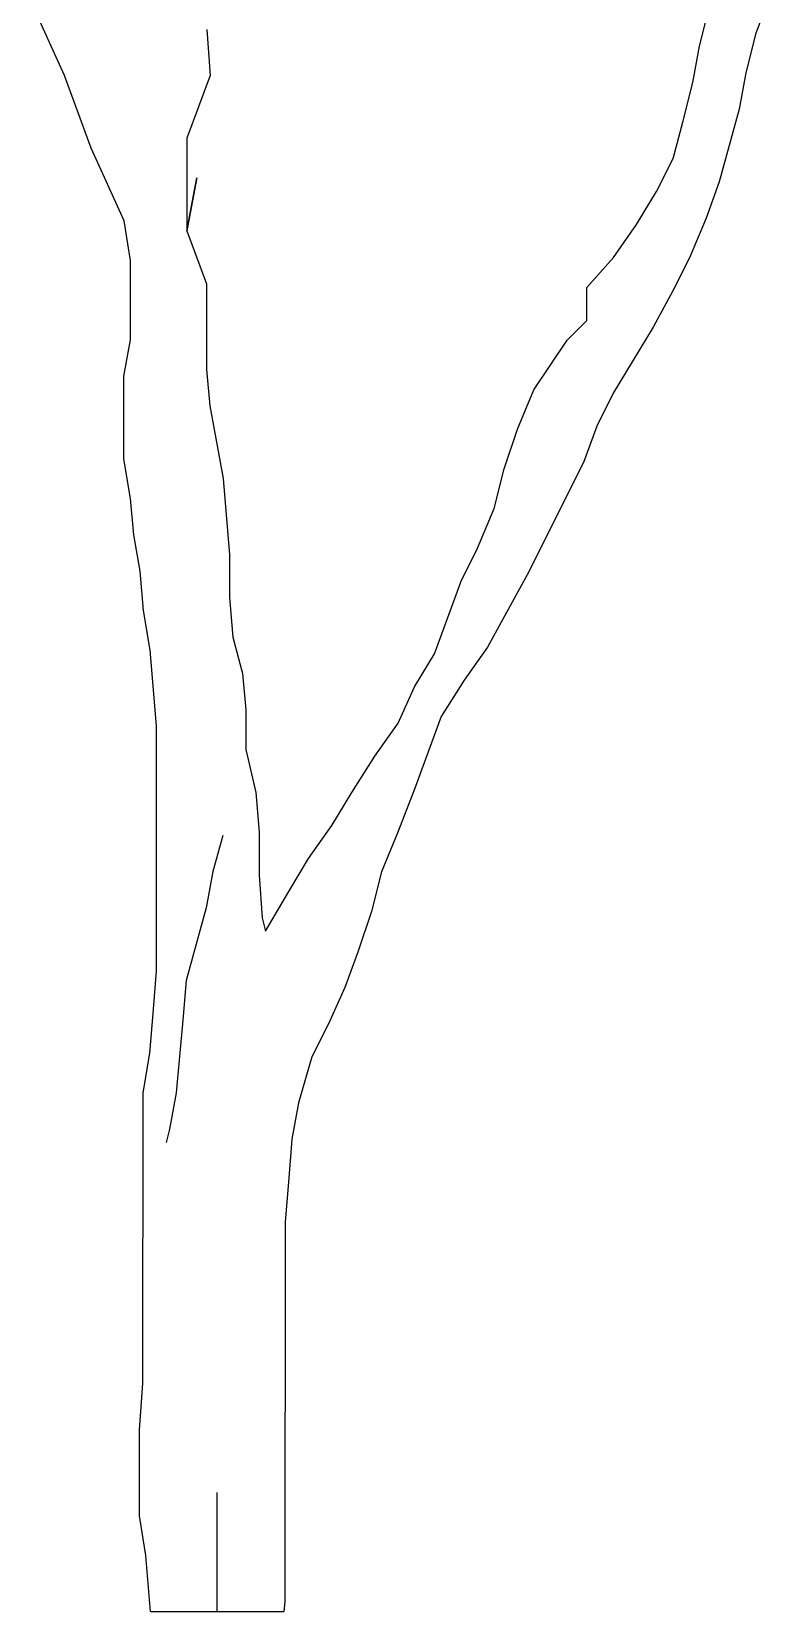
# Model space of a CAD drawing. Header units: millimetres. Extents: x 684983 to 685377, y 990360 to 990509.
# Drawn here: x 685140.661 to 685140.8326, y 990364.0134 to 990364.3799 of the extents above; entities that cross this region are included whole.
import ezdxf

# ---------------------------------------------------------------- set-up
doc = ezdxf.new("R2010")
doc.units = ezdxf.units.MM
doc.layers.add('JACK  FRUIT TREE', color=7, linetype='Continuous')

# ---------------------------------------------------------------- blocks, each defined once
blk = doc.blocks.new('JT')
for p, q in [((0.16616, 0.57964, 157.72663), (0.17337, 0.60835, 157.72663)), ((-0.06357, 0.56908, 157.72663), (-0.07551, 0.59541, 157.72663)), ((0.1925, 0.59995, 157.72663), (0.18651, 0.58441, 157.72663)), ((-0.0121, 0.58578, 157.72663), (-0.01092, 0.56903, 157.72663)), ((0.18651, 0.58441, 157.72663), (0.1829, 0.57005, 157.72663)), ((0.16376, 0.56648, 157.72663), (0.16616, 0.57964, 157.72663)), ((-0.05402, 0.54275, 157.72663), (-0.06357, 0.56908, 157.72663)), ((-0.01092, 0.56903, 157.72663), (-0.01932, 0.54631, 157.72663)), ((0.1829, 0.57005, 157.72663), (0.1805, 0.55689, 157.72663)), ((0.16016, 0.55213, 157.72663), (0.16376, 0.56648, 157.72663)), ((0.1805, 0.55689, 157.72663), (0.1733, 0.53058, 157.72663)), ((0.15655, 0.53897, 157.72663), (0.16016, 0.55213, 157.72663)), ((-0.01932, 0.54631, 157.72663), (-0.01935, 0.51281, 157.72663)), ((-0.04208, 0.51642, 157.72663), (-0.05402, 0.54275, 157.72663)), ((0.15056, 0.52701, 157.72663), (0.15655, 0.53897, 157.72663)), ((-0.01935, 0.51281, 157.72663), (-0.01574, 0.53195, 157.72663)), ((-0.01574, 0.53195, 157.72663), (-0.01935, 0.51281, 157.72663)), ((0.14337, 0.51505, 157.72663), (0.15056, 0.52701, 157.72663)), ((0.1733, 0.53058, 157.72663), (0.1685, 0.51742, 157.72663)), ((-0.0397, 0.50206, 157.72663), (-0.04208, 0.51642, 157.72663)), ((0.13498, 0.50309, 157.72663), (0.14337, 0.51505, 157.72663)), ((0.1685, 0.51742, 157.72663), (0.1625, 0.50307, 157.72663)), ((-0.01935, 0.51281, 157.72663), (-0.01219, 0.49366, 157.72663)), ((-0.03973, 0.47334, 157.72663), (-0.0397, 0.50206, 157.72663)), ((0.1254, 0.49233, 157.72663), (0.13498, 0.50309, 157.72663)), ((0.1625, 0.50307, 157.72663), (0.15651, 0.49111, 157.72663)), ((-0.01219, 0.49366, 157.72663), (-0.01222, 0.46255, 157.72663)), ((0.12539, 0.48037, 157.72663), (0.1254, 0.49233, 157.72663)), ((0.15651, 0.49111, 157.72663), (0.14932, 0.47796, 157.72663)), ((0.11821, 0.4732, 157.72663), (0.12539, 0.48037, 157.72663)), ((0.14932, 0.47796, 157.72663), (0.13494, 0.45404, 157.72663)), ((-0.04213, 0.46018, 157.72663), (-0.03973, 0.47334, 157.72663)), ((0.10623, 0.45526, 157.72663), (0.11821, 0.4732, 157.72663)), ((-0.04216, 0.43027, 157.72663), (-0.04213, 0.46018, 157.72663)), ((-0.01222, 0.46255, 157.72663), (-0.01103, 0.44939, 157.72663)), ((0.10023, 0.44091, 157.72663), (0.10623, 0.45526, 157.72663)), ((0.13494, 0.45404, 157.72663), (0.12895, 0.44208, 157.72663)), ((-0.01103, 0.44939, 157.72663), (-0.00627, 0.42306, 157.72663)), ((0.09543, 0.42656, 157.72663), (0.10023, 0.44091, 157.72663)), ((0.12895, 0.44208, 157.72663), (0.12415, 0.42892, 157.72663)), ((-0.03978, 0.41591, 157.72663), (-0.04216, 0.43027, 157.72663)), ((0.09183, 0.4122, 157.72663), (0.09543, 0.42656, 157.72663)), ((0.12415, 0.42892, 157.72663), (0.10377, 0.38826, 157.72663)), ((-0.00627, 0.42306, 157.72663), (-0.00509, 0.4099, 157.72663)), ((-0.03859, 0.40275, 157.72663), (-0.03978, 0.41591, 157.72663)), ((0.08583, 0.39785, 157.72663), (0.09183, 0.4122, 157.72663)), ((-0.00509, 0.4099, 157.72663), (-0.0039, 0.39554, 157.72663)), ((-0.03621, 0.38959, 157.72663), (-0.03859, 0.40275, 157.72663)), ((-0.0039, 0.39554, 157.72663), (-0.00392, 0.37999, 157.72663)), ((0.07984, 0.38589, 157.72663), (0.08583, 0.39785, 157.72663)), ((-0.03503, 0.37523, 157.72663), (-0.03621, 0.38959, 157.72663)), ((0.07024, 0.35958, 157.72663), (0.07984, 0.38589, 157.72663)), ((0.10377, 0.38826, 157.72663), (0.08939, 0.36195, 157.72663)), ((-0.00392, 0.37999, 157.72663), (-0.00273, 0.36563, 157.72663)), ((-0.03265, 0.36087, 157.72663), (-0.03503, 0.37523, 157.72663)), ((-0.03147, 0.34651, 157.72663), (-0.03265, 0.36087, 157.72663)), ((-0.00273, 0.36563, 157.72663), (0.00084, 0.35246, 157.72663)), ((0.08939, 0.36195, 157.72663), (0.081, 0.35, 157.72663)), ((0.06305, 0.34762, 157.72663), (0.07024, 0.35958, 157.72663)), ((0.00084, 0.35246, 157.72663), (0.00203, 0.3393, 157.72663)), ((0.081, 0.35, 157.72663), (0.07262, 0.33684, 157.72663)), ((-0.03028, 0.33335, 157.72663), (-0.03147, 0.34651, 157.72663)), ((0.05706, 0.33446, 157.72663), (0.06305, 0.34762, 157.72663)), ((0.00203, 0.3393, 157.72663), (0.00201, 0.32494, 157.72663)), ((-0.03036, 0.24481, 157.72663), (-0.03028, 0.33335, 157.72663)), ((0.04867, 0.32251, 157.72663), (0.05706, 0.33446, 157.72663)), ((0.07262, 0.33684, 157.72663), (0.06302, 0.31053, 157.72663)), ((0.00201, 0.32494, 157.72663), (0.00559, 0.30939, 157.72663)), ((0.04029, 0.30935, 157.72663), (0.04867, 0.32251, 157.72663)), ((0.00559, 0.30939, 157.72663), (0.00677, 0.29503, 157.72663)), ((0.0331, 0.2974, 157.72663), (0.04029, 0.30935, 157.72663)), ((0.06302, 0.31053, 157.72663), (0.05702, 0.29498, 157.72663)), ((-0.00639, 0.29384, 157.72663), (-0.00999, 0.28069, 157.72663)), ((0.00677, 0.29503, 157.72663), (0.00676, 0.27947, 157.72663)), ((0.02471, 0.28544, 157.72663), (0.0331, 0.2974, 157.72663)), ((0.05702, 0.29498, 157.72663), (0.05103, 0.28063, 157.72663)), ((-0.00999, 0.28069, 157.72663), (-0.0124, 0.26753, 157.72663)), ((0.01752, 0.27348, 157.72663), (0.02471, 0.28544, 157.72663)), ((0.05103, 0.28063, 157.72663), (0.04743, 0.26628, 157.72663)), ((0.00676, 0.27947, 157.72663), (0.00794, 0.26392, 157.72663)), ((0.00913, 0.25913, 157.72663), (0.01752, 0.27348, 157.72663)), ((-0.0124, 0.26753, 157.72663), (-0.0196, 0.24121, 157.72663)), ((0.00794, 0.26392, 157.72663), (0.00913, 0.25913, 157.72663)), ((0.04743, 0.26628, 157.72663), (0.04263, 0.25192, 157.72663)), ((0.04263, 0.25192, 157.72663), (0.03783, 0.23877, 157.72663)), ((-0.03157, 0.22926, 157.72663), (-0.03036, 0.24481, 157.72663)), ((-0.0196, 0.24121, 157.72663), (-0.02081, 0.22685, 157.72663)), ((0.03783, 0.23877, 157.72663), (0.03184, 0.22561, 157.72663)), ((-0.03278, 0.2149, 157.72663), (-0.03157, 0.22926, 157.72663)), ((-0.02081, 0.22685, 157.72663), (-0.02322, 0.20054, 157.72663)), ((0.03184, 0.22561, 157.72663), (0.02584, 0.21365, 157.72663)), ((-0.03519, 0.20055, 157.72663), (-0.03278, 0.2149, 157.72663)), ((0.02584, 0.21365, 157.72663), (0.02104, 0.19691, 157.72663)), ((-0.03529, 0.09526, 157.72663), (-0.03519, 0.20055, 157.72663)), ((-0.02322, 0.20054, 157.72663), (-0.02563, 0.18738, 157.72663)), ((0.02104, 0.19691, 157.72663), (0.01864, 0.18375, 157.72663)), ((-0.02563, 0.18738, 157.72663), (-0.02683, 0.18259, 157.72663)), ((0.01864, 0.18375, 157.72663), (0.01743, 0.16819, 157.72663)), ((0.01743, 0.16819, 157.72663), (0.01622, 0.15384, 157.72663)), ((0.01622, 0.15384, 157.72663), (0.01609, 0.01624, 157.72663)), ((-0.0365, 0.07851, 157.72663), (-0.03529, 0.09526, 157.72663)), ((-0.03653, 0.0474, 157.72663), (-0.0365, 0.07851, 157.72663)), ((-0.00835, 0.01276, 157.72663), (-0.00835, 0.05576, 157.72663)), ((-0.03415, 0.03304, 157.72663), (-0.03653, 0.0474, 157.72663)), ((-0.03247, 0.01276, 157.72663), (-0.03415, 0.03304, 157.72663)), ((-0.03247, 0.01276, 157.72663), (0.01577, 0.01276, 157.72663)), ((0.01609, 0.01624, 157.72663), (0.01577, 0.01276, 157.72663))]:
    blk.add_line(p, q)

msp = doc.modelspace()

# ---------------------------------------------------------------- block references
at = {"layer": 'JACK  FRUIT TREE', "xscale": 0.6405624211285185, "yscale": 0.6405624211285185, "zscale": 0.6405624211285185}
msp.add_blockref('JT', (685140.70934, 990364.0052, -101.03375), dxfattribs=at)

doc.saveas('drawing.dxf')
